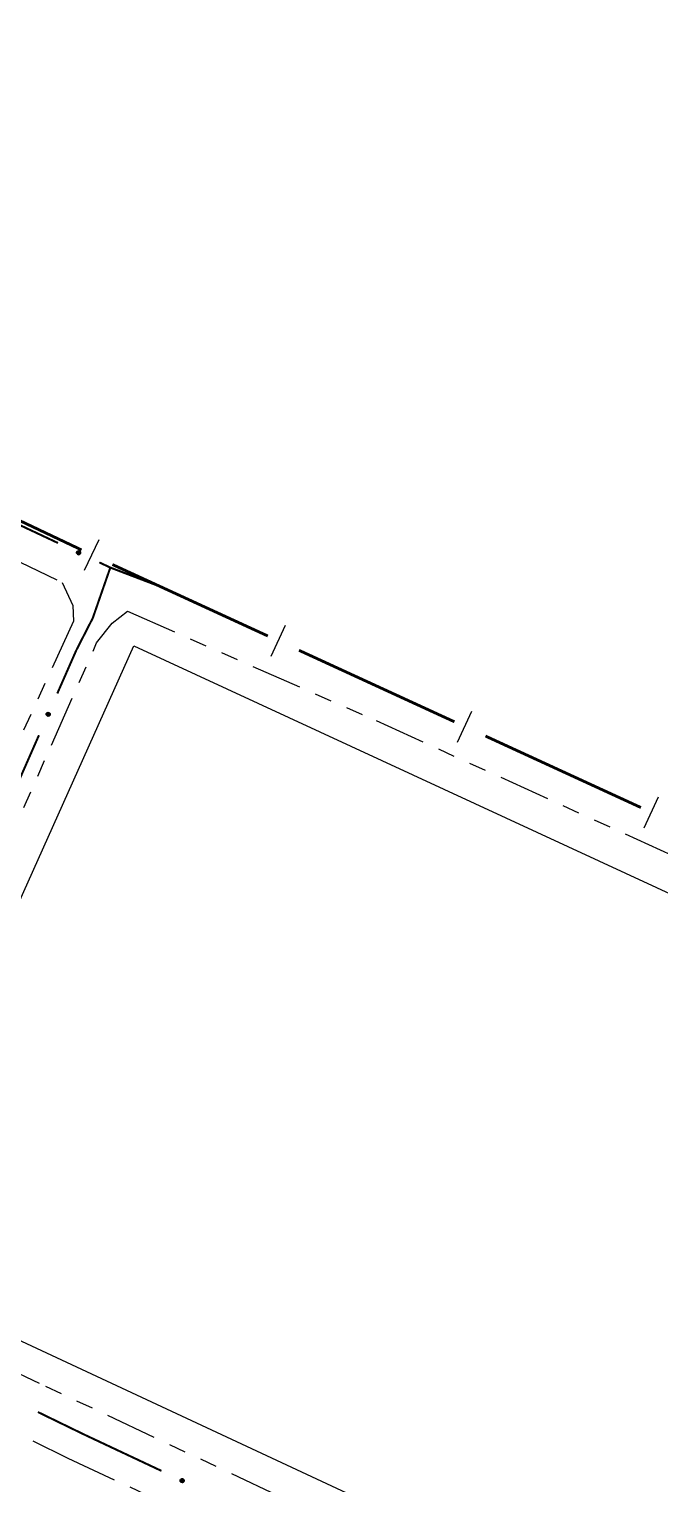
# Model space of a CAD drawing. Extents: x 203665 to 205970, y 4870865 to 4873745.
# Drawn here: x 205261.7 to 205317, y 4873343.9 to 4873471.5 of the extents above; entities that cross this region are included whole.
import ezdxf

# ---------------------------------------------------------------- set-up
doc = ezdxf.new("R2010")
doc.units = 0
doc.header["$LTSCALE"] = 1.5
doc.header["$MEASUREMENT"] = 0
doc.linetypes.add('TRACO_25', pattern=[8, 3, -1, 1, -1, 1, -1])
for name, color, linetype in [('LM-LIM-SETORES-BAIRROS', 250, 'CONTINUOUS'), ('RU-QUADRA', 210, 'CONTINUOUS'), ('SV-EIXO-RUA-N-PAV', 6, 'CONTINUOUS'), ('SV-RUA-NAO-PAV', 7, 'CONTINUOUS')]:
    doc.layers.add(name, color=color, linetype=linetype)

msp = doc.modelspace()

# ---------------------------------------------------------------- linework, layer by layer
at = {"layer": 'LM-LIM-SETORES-BAIRROS', "const_width": 0.25}
for points in [[(205252.721505, 4873432.272526), (205266.273346, 4873425.842316)], [(205268.984978, 4873424.558979), (205282.611556, 4873418.288704)], [(205285.336872, 4873417.034649), (205298.963451, 4873410.764373)], [(205301.688767, 4873409.510318), (205315.315345, 4873403.240043)]]:
    msp.add_lwpolyline(points, dxfattribs=at)
at = {"layer": 'LM-LIM-SETORES-BAIRROS'}
for points in [[(205266.533781, 4873424.058451), (205267.819823, 4873426.76882)], [(205282.892967, 4873416.508027), (205284.147023, 4873419.233343)], [(205299.244862, 4873408.983697), (205300.498917, 4873411.709013)], [(205315.596756, 4873401.459367), (205316.850811, 4873404.184682)]]:
    msp.add_lwpolyline(points, dxfattribs=at)
at = {"layer": 'RU-QUADRA', "linetype": 'Continuous', "flags": 128}
msp.add_lwpolyline([(205381.19915, 4873300.290732), (205246.554973, 4873363.144761), (205270.850474, 4873417.421945), (205444.02054, 4873337.298482), (205449.189796, 4873333.163078), (205452.808275, 4873327.993822), (205453.3252, 4873313.519906), (205453.366002, 4873300.293513), (205450.604655, 4873292.274779), (205446.675302, 4873283.613601), (205442.026491, 4873276.640384), (205435.77963, 4873275.390026), (205428.091034, 4873276.620495), (205421.041743, 4873279.831065), (205412.635739, 4873283.781998), (205403.803117, 4873288.380357), (205389.563652, 4873295.793578)], close=True, dxfattribs=at)
at = {"layer": 'SV-EIXO-RUA-N-PAV', "const_width": 0.18}
for points in [[(205253.511753, 4873431.474087), (205264.211687, 4873426.446878)], [(205268.800239, 4873424.291014), (205267.48724, 4873420.51265)], [(205267.832011, 4873424.745921), (205268.737092, 4873424.320682)], [(205268.737092, 4873424.320682), (205268.800239, 4873424.291014)], [(205268.800239, 4873424.291014), (205272.472225, 4873422.889861)], [(205272.472225, 4873422.889861), (205273.048593, 4873422.669931)], [(205273.048593, 4873422.669931), (205273.398929, 4873422.51492)], [(205273.398929, 4873422.51492), (205274.132785, 4873422.190213)], [(205267.48724, 4873420.51265), (205267.260247, 4873419.859439)], [(205267.260247, 4873419.859439), (205266.208495, 4873417.804478)], [(205265.818995, 4873417.043454), (205264.152013, 4873413.248331)], [(205266.208495, 4873417.804478), (205265.818995, 4873417.043454)], [(205262.543382, 4873409.58605), (205257.717487, 4873398.599206)], [(205262.450482, 4873350.210777), (205266.047422, 4873348.460914)], [(205266.047422, 4873348.460914), (205266.504836, 4873348.238389)], [(205266.504836, 4873348.238389), (205273.283515, 4873345.049418)]]:
    msp.add_lwpolyline(points, dxfattribs=at)
at = {"layer": 'SV-EIXO-RUA-N-PAV'}
for points in [[(205265.938617, 4873425.75713), (205265.984384, 4873425.774375), (205266.027245, 4873425.779837), (205266.064305, 4873425.774104), (205266.095732, 4873425.760498), (205266.126316, 4873425.742958), (205266.15325, 4873425.71847), (205266.177123, 4873425.68467), (205266.194744, 4873425.638881), (205266.197454, 4873425.594606), (205266.193777, 4873425.557972), (205266.181476, 4873425.524385), (205266.163939, 4873425.494959), (205266.137577, 4873425.467824), (205266.103088, 4873425.443965), (205266.056616, 4873425.427361), (205266.01456, 4873425.422294), (205265.97886, 4873425.428781), (205265.945171, 4873425.44136), (205265.914162, 4873425.459642), (205265.887862, 4873425.483832), (205265.863903, 4873425.5186), (205265.848122, 4873425.564685), (205265.84259, 4873425.606574), (205265.848573, 4873425.642356), (205265.861705, 4873425.675243), (205265.878925, 4873425.706133), (205265.902413, 4873425.734232), (205265.938617, 4873425.75713)], [(205263.506266, 4873411.504471), (205263.524666, 4873411.459155), (205263.531213, 4873411.416446), (205263.526421, 4873411.379253), (205263.513616, 4873411.347491), (205263.496857, 4873411.316472), (205263.47306, 4873411.288926), (205263.439876, 4873411.264204), (205263.394548, 4873411.245428), (205263.350356, 4873411.241597), (205263.313641, 4873411.244344), (205263.279752, 4873411.255789), (205263.249892, 4873411.272575), (205263.222096, 4873411.29824), (205263.197371, 4873411.332113), (205263.179594, 4873411.378149), (205263.173463, 4873411.420064), (205263.179042, 4873411.455917), (205263.190764, 4873411.489913), (205263.208254, 4873411.521376), (205263.231769, 4873411.548281), (205263.265919, 4873411.573113), (205263.311589, 4873411.590057), (205263.353324, 4873411.59665), (205263.389246, 4873411.591575), (205263.422456, 4873411.579282), (205263.453772, 4873411.56285), (205263.482457, 4873411.540082), (205263.506266, 4873411.504471)], [(205275.010103, 4873344.358813), (205275.055879, 4873344.376035), (205275.098743, 4873344.381476), (205275.135799, 4873344.375725), (205275.16722, 4873344.362103), (205275.197795, 4873344.344548), (205275.224717, 4873344.320047), (205275.248573, 4873344.286235), (205275.266171, 4873344.240437), (205275.268859, 4873344.196161), (205275.265164, 4873344.159529), (205275.252847, 4873344.125947), (205275.235295, 4873344.096531), (205275.20892, 4873344.069408), (205275.174419, 4873344.045567), (205275.127939, 4873344.028985), (205275.08588, 4873344.023939), (205275.050183, 4873344.030444), (205275.016501, 4873344.04304), (205274.9855, 4873344.061337), (205274.959213, 4873344.08554), (205274.935271, 4873344.120321), (205274.919513, 4873344.166413), (205274.914001, 4873344.208305), (205274.920003, 4873344.244084), (205274.93315, 4873344.276965), (205274.950386, 4873344.307846), (205274.973888, 4873344.335933), (205275.010103, 4873344.358813)]]:
    msp.add_lwpolyline(points, close=True, dxfattribs=at)
for points in [[(205265.84259, 4873425.606574), (205266.163939, 4873425.494959)], [(205265.848396, 4873425.622293), (205266.169763, 4873425.510502)], [(205265.848573, 4873425.642356), (205266.181476, 4873425.524385)], [(205265.857307, 4873425.657304), (205266.184924, 4873425.539561)], [(205265.861705, 4873425.675243), (205266.193777, 4873425.557972)], [(205265.874209, 4873425.690069), (205266.191871, 4873425.580018)], [(205265.878925, 4873425.706133), (205266.197454, 4873425.594606)], [(205265.89489, 4873425.718043), (205266.192137, 4873425.619092)], [(205265.902413, 4873425.734232), (205266.194744, 4873425.638881)], [(205265.920511, 4873425.743696), (205266.181944, 4873425.661572)], [(205265.938617, 4873425.75713), (205266.177123, 4873425.68467)], [(205265.963928, 4873425.765511), (205266.158314, 4873425.704334)], [(205265.984384, 4873425.774375), (205266.15325, 4873425.71847)], [(205266.008804, 4873425.777594), (205266.131351, 4873425.733586)], [(205266.027245, 4873425.779837), (205266.126316, 4873425.742958)], [(205265.846894, 4873425.5838), (205266.146031, 4873425.482453)], [(205265.848122, 4873425.564685), (205266.137577, 4873425.467824)], [(205265.860138, 4873425.541395), (205266.11736, 4873425.456726)], [(205265.863903, 4873425.5186), (205266.103088, 4873425.443965)], [(205265.881878, 4873425.501028), (205266.072633, 4873425.438542)], [(205265.887862, 4873425.483832), (205266.056616, 4873425.427361)], [(205265.90521, 4873425.470467), (205266.029573, 4873425.427113)], [(205265.914162, 4873425.459642), (205266.01456, 4873425.422294)], [(205263.248808, 4873411.554698), (205263.191178, 4873411.362421)], [(205263.265919, 4873411.573113), (205263.197371, 4873411.332113)], [(205263.288611, 4873411.577455), (205263.21049, 4873411.318169)], [(205263.311589, 4873411.590057), (205263.222096, 4873411.29824)], [(205263.330667, 4873411.59177), (205263.236936, 4873411.290159)], [(205263.353324, 4873411.59665), (205263.249892, 4873411.272575)], [(205263.369185, 4873411.591244), (205263.265577, 4873411.267146)], [(205263.389246, 4873411.591575), (205263.279752, 4873411.255789)], [(205263.404411, 4873411.583223), (205263.295011, 4873411.252727)], [(205263.422456, 4873411.579282), (205263.313641, 4873411.244344)], [(205263.437594, 4873411.567158), (205263.335632, 4873411.246808)], [(205263.453772, 4873411.56285), (205263.350356, 4873411.241597)], [(205263.208254, 4873411.521376), (205263.173463, 4873411.420064)], [(205263.218848, 4873411.530599), (205263.178661, 4873411.405177)], [(205263.231769, 4873411.548281), (205263.179594, 4873411.378149)], [(205263.466083, 4873411.547192), (205263.374699, 4873411.247532)], [(205263.482457, 4873411.540082), (205263.394548, 4873411.245428)], [(205263.492377, 4873411.52223), (205263.416907, 4873411.258799)], [(205263.506266, 4873411.504471), (205263.439876, 4873411.264204)], [(205263.515285, 4873411.47938), (205263.459056, 4873411.283506)], [(205263.524666, 4873411.459155), (205263.47306, 4873411.288926)], [(205263.528503, 4873411.434825), (205263.487615, 4873411.311201)], [(205263.531213, 4873411.416446), (205263.496857, 4873411.316472)], [(205274.914001, 4873344.208305), (205275.235295, 4873344.096531)], [(205274.918294, 4873344.185529), (205275.217381, 4873344.084033)], [(205274.919513, 4873344.166413), (205275.20892, 4873344.069408)], [(205274.919815, 4873344.224021), (205275.241127, 4873344.11207)], [(205274.920003, 4873344.244084), (205275.252847, 4873344.125947)], [(205274.928744, 4873344.259028), (205275.256302, 4873344.141122)], [(205274.931517, 4873344.143117), (205275.188697, 4873344.05832)], [(205274.93315, 4873344.276965), (205275.265164, 4873344.159529)], [(205274.935271, 4873344.120321), (205275.174419, 4873344.045567)], [(205274.945662, 4873344.291784), (205275.263269, 4873344.181576)], [(205274.950386, 4873344.307846), (205275.268859, 4873344.196161)], [(205274.953237, 4873344.102739), (205275.143961, 4873344.040158)], [(205274.959213, 4873344.08554), (205275.127939, 4873344.028985)], [(205274.966357, 4873344.319748), (205275.263555, 4873344.220649)], [(205274.973888, 4873344.335933), (205275.266171, 4873344.240437)], [(205274.976554, 4873344.072166), (205275.100895, 4873344.028751)], [(205274.9855, 4873344.061337), (205275.08588, 4873344.023939)], [(205274.991991, 4873344.345388), (205275.253382, 4873344.263134)], [(205275.010103, 4873344.358813), (205275.248573, 4873344.286235)], [(205275.035418, 4873344.367181), (205275.229774, 4873344.305908)], [(205275.055879, 4873344.376035), (205275.224717, 4873344.320047)], [(205275.0803, 4873344.379242), (205275.202826, 4873344.335173)], [(205275.098743, 4873344.381476), (205275.197795, 4873344.344548)]]:
    msp.add_lwpolyline(points, dxfattribs=at)
at = {"layer": 'SV-RUA-NAO-PAV', "linetype": 'TRACO_25'}
for points in [[(205138.86, 4873471.53, 6.239246), (205171.63, 4873467.41, 6.200343), (205178.56, 4873466.25, 6.151713), (205185.54, 4873463.34, 6.141987), (205192.73, 4873459.68, 6.141987), (205206.06, 4873451.34, 6.161439), (205264.593038, 4873422.981393, 5.743227), (205265.51, 4873420.96, 5.782131), (205265.56, 4873419.58, 5.791856), (205241.95, 4873367.89, 5.996099), (205239.63, 4873365.62, 6.258698), (205237.245091, 4873364.695164, 6.083632), (205230.42, 4873367.92, 6.151713), (205220.244447, 4873372.826336, 6.268424), (205211.03114, 4873376.774896, 6.258698), (205203.134021, 4873380.284727, 6.258698), (205196.12, 4873383.38, 6.239246), (205135.3, 4873410.72, 6.39486)], [(205372.53222, 4873300.290874, 5.622842), (205335.263661, 4873318.498225, 5.622842), (205326.937365, 4873322.419024, 6.273731), (205262.580653, 4873352.724184, 6.273731), (205245.570829, 4873360.761277, 6.005826), (205244.42, 4873362.97, 6.015551), (205244.25, 4873364.82, 5.976648), (205267.6, 4873417.68, 5.733501), (205268.95, 4873419.42, 5.66542), (205270.292753, 4873420.455515, 5.655694), (205292.1, 4873410.87, 5.26666), (205374.279511, 4873373.429976, 4.370373), (205415.105792, 4873353.456579, 4.301339), (205428.454481, 4873347.265491, 4.291477), (205441.182783, 4873342.974562, 4.015342), (205450.661264, 4873340.693932, 3.827965), (205454.751294, 4873337.243494, 3.758931), (205455.682766, 4873331.193039, 3.768793), (205456.393787, 4873322.677224, 3.699759), (205457.92801, 4873306.359508, 3.699759), (205456.928057, 4873300.289493, 3.739207)], [(205212.687534, 4873300.293489, 6.372351), (205212.976932, 4873301.825106, 6.372351), (205224.625355, 4873324.021637, 6.372351), (205230.023126, 4873334.484586, 6.141987), (205235.48, 4873345.54, 6.015551), (205236.86, 4873352.78, 5.996099), (205236.5, 4873357.16, 5.976648), (205236.94, 4873358.84, 5.957196), (205238.47, 4873359, 5.889115), (205240.53, 4873358.39, 5.859938), (205265.061912, 4873346.173617, 5.850212), (205315.991173, 4873322.4624, 5.504498), (205333.785199, 4873314.178007, 5.504498), (205340.841966, 4873310.742639, 5.504498), (205362.311132, 4873300.291041, 4.232306)]]:
    msp.add_polyline3d(points, dxfattribs=at)

doc.saveas('drawing.dxf')
